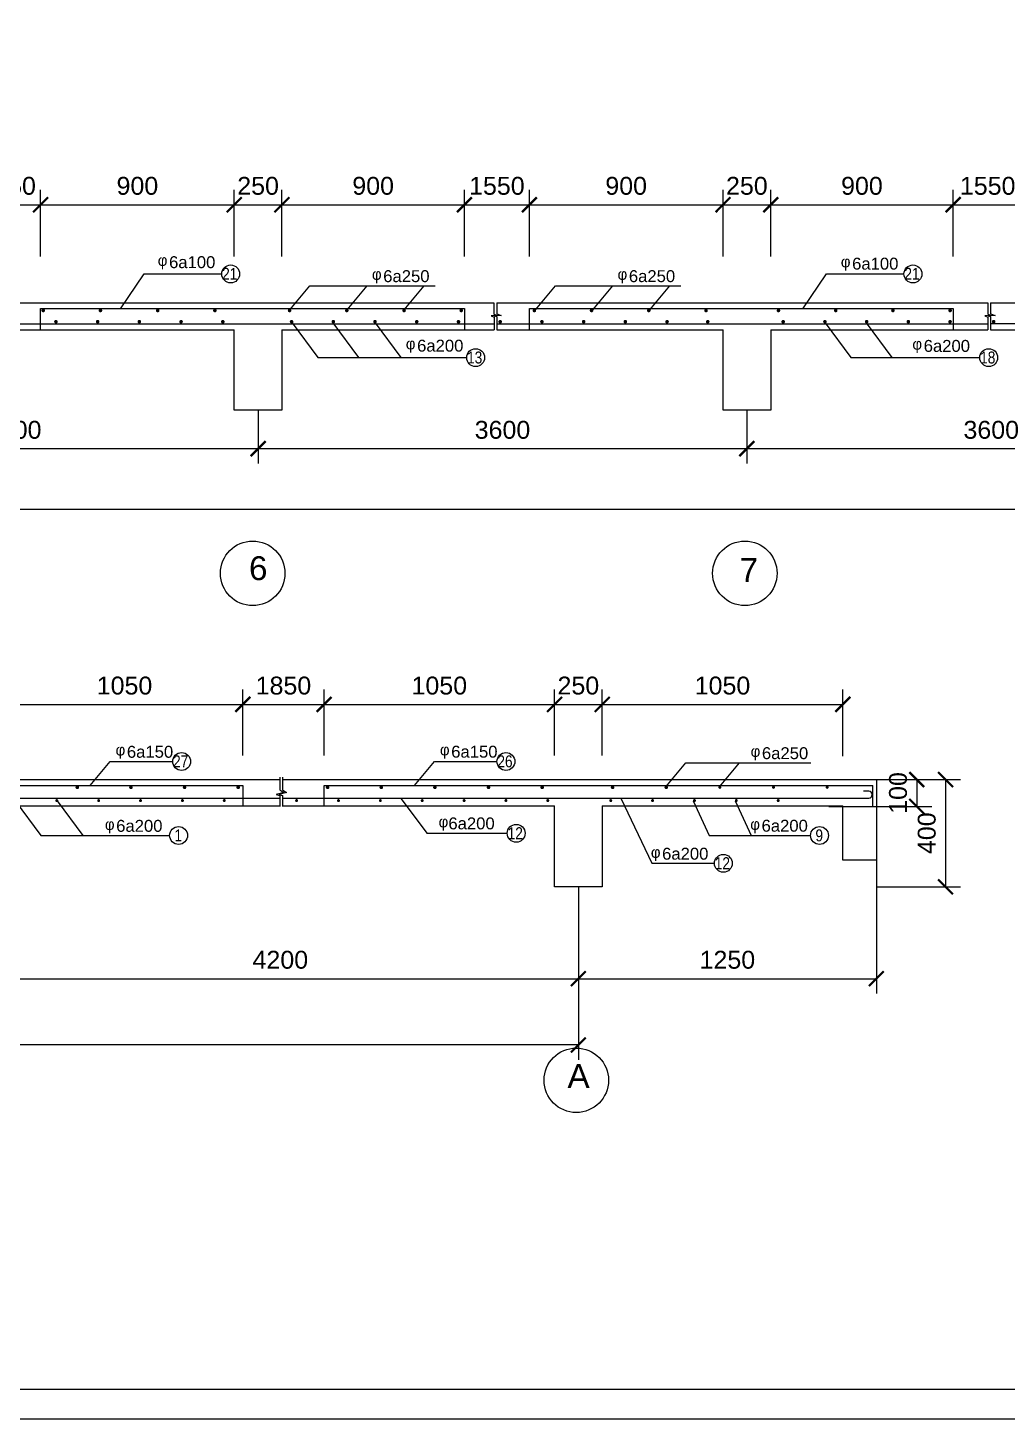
# Model space of a CAD drawing. Extents: x -105064 to -20964, y -943 to 58457.
# Drawn here: x -56054 to -39624, y -943 to 22396 of the extents above; entities that cross this region are included whole.
import ezdxf

# ---------------------------------------------------------------- set-up
doc = ezdxf.new("R2010")
doc.units = 0
doc.header["$LTSCALE"] = 40
doc.layers.get('0').update_dxf_attribs({"linetype": 'CONTINUOUS'})
doc.layers.get('DEFPOINTS').update_dxf_attribs({"linetype": 'CONTINUOUS'})
for name, color, linetype in [('BAO', 3, 'CONTINUOUS'), ('KTHUOT', 6, 'CONTINUOUS'), ('MANH', 2, 'CONTINUOUS'), ('TEXT', 7, 'CONTINUOUS'), ('THEP', 1, 'CONTINUOUS'), ('TUONG', 7, 'CONTINUOUS')]:
    doc.layers.add(name, color=color, linetype=linetype)
doc.styles.add('DIM-NEW', font='')
doc.styles.add('VNI-HELVE', font='')
doc.styles.get('DIM-NEW').set_extended_font_data('VNI-Helve-Condense')
doc.styles.get('VNI-HELVE').set_extended_font_data('VNI-Helve')
doc.dimstyles.new('D1', dxfattribs={"dimscale": 0, "dimtxt": 300, "dimasz": 250, "dimexe": 250, "dimexo": 0, "dimgap": 160, "dimtad": 1, "dimdec": 0, "dimdsep": 46, "dimtxsty": 'VNI-HELVE', "dimblk1": 'ARCHTICK', "dimblk2": 'ARCHTICK', "dimsah": 1, "dimcen": 2.5, "dimclrd": 6, "dimclre": 6, "dimclrt": 6, "dimadec": 0, "dimazin": 0, "dimtfac": 1, "dimtdec": 0, "dimtmove": 0, "dimatfit": 3, "dimldrblk": 'ARCHTICK', "dimfxl": 1, "dimtolj": 1, "dimtzin": 0, "dimarcsym": 0})

# ---------------------------------------------------------------- blocks, each defined once
blk = doc.blocks.new('_ARCHTICK')
at = {"color": 0, "linetype": 'ByBlock', "const_width": 0.15}
blk.add_lwpolyline([(-0.5, -0.5), (0.5, 0.5)], dxfattribs=at)
blk = doc.blocks.new('*D500')
at = {"layer": 'DEFPOINTS', "color": 0, "linetype": 'Continuous', "transparency": 16777216}
for p in [(-101391, 15801), (-35791, 15801), (-35791, 14324)]:
    blk.add_point(p, dxfattribs=at)
at = {"layer": 'KTHUOT', "color": 6, "linetype": 'Continuous', "lineweight": -2, "transparency": 16777216}
for p, q in [((-101391, 15801), (-101391, 14074)), ((-35791, 15801), (-35791, 14074)), ((-101391, 14324), (-35791, 14324))]:
    blk.add_line(p, q, dxfattribs=at)
at = {"layer": 'KTHUOT', "color": 6, "linetype": 'Continuous', "lineweight": -2, "transparency": 16777216, "xscale": 250, "yscale": 250, "zscale": 250, "rotation": 180}
blk.add_blockref('_ARCHTICK', (-101391, 14324), dxfattribs=at)
at = {"layer": 'KTHUOT', "color": 6, "linetype": 'Continuous', "lineweight": -2, "transparency": 16777216, "xscale": 250, "yscale": 250, "zscale": 250}
blk.add_blockref('_ARCHTICK', (-35791, 14324), dxfattribs=at)
at = {"layer": 'KTHUOT', "color": 6, "linetype": 'Continuous', "transparency": 16777216, "insert": (-68591, 14638), "char_height": 300, "attachment_point": 5, "style": 'VNI-HELVE'}
blk.add_mtext('\\A1;27600', dxfattribs=at)
blk = doc.blocks.new('*D497')
at = {"layer": 'DEFPOINTS', "color": 0, "transparency": 16777216}
for p in [(-60391, 15981), (-52191, 15981), (-52191, 15337)]:
    blk.add_point(p, dxfattribs=at)
at = {"layer": 'KTHUOT', "color": 6, "lineweight": -2, "transparency": 16777216}
for p, q in [((-60391, 15981), (-60391, 15087)), ((-52191, 15981), (-52191, 15087)), ((-60391, 15337), (-52191, 15337))]:
    blk.add_line(p, q, dxfattribs=at)
at = {"layer": 'KTHUOT', "color": 6, "lineweight": -2, "transparency": 16777216, "xscale": 250, "yscale": 250, "zscale": 250, "rotation": 180}
blk.add_blockref('_ARCHTICK', (-60391, 15337), dxfattribs=at)
at = {"layer": 'KTHUOT', "color": 6, "lineweight": -2, "transparency": 16777216, "xscale": 250, "yscale": 250, "zscale": 250}
blk.add_blockref('_ARCHTICK', (-52191, 15337), dxfattribs=at)
at = {"layer": 'KTHUOT', "color": 6, "transparency": 16777216, "insert": (-56291, 15651), "char_height": 300, "attachment_point": 5, "style": 'VNI-HELVE'}
blk.add_mtext('\\A1;3600', dxfattribs=at)
blk = doc.blocks.new('*D499')
at = {"layer": 'DEFPOINTS', "color": 0, "transparency": 16777216}
for p in [(-43991, 15981), (-35791, 15807), (-35791, 15337)]:
    blk.add_point(p, dxfattribs=at)
at = {"layer": 'KTHUOT', "color": 6, "lineweight": -2, "transparency": 16777216}
for p, q in [((-43991, 15981), (-43991, 15087)), ((-35791, 15807), (-35791, 15087)), ((-43991, 15337), (-35791, 15337))]:
    blk.add_line(p, q, dxfattribs=at)
at = {"layer": 'KTHUOT', "color": 6, "lineweight": -2, "transparency": 16777216, "xscale": 250, "yscale": 250, "zscale": 250, "rotation": 180}
blk.add_blockref('_ARCHTICK', (-43991, 15337), dxfattribs=at)
at = {"layer": 'KTHUOT', "color": 6, "lineweight": -2, "transparency": 16777216, "xscale": 250, "yscale": 250, "zscale": 250}
blk.add_blockref('_ARCHTICK', (-35791, 15337), dxfattribs=at)
at = {"layer": 'KTHUOT', "color": 6, "transparency": 16777216, "insert": (-39891, 15651), "char_height": 300, "attachment_point": 5, "style": 'VNI-HELVE'}
blk.add_mtext('\\A1;3600', dxfattribs=at)
blk = doc.blocks.new('*D498')
at = {"layer": 'DEFPOINTS', "color": 0, "transparency": 16777216}
for p in [(-52191, 15981), (-43991, 15981), (-43991, 15337)]:
    blk.add_point(p, dxfattribs=at)
at = {"layer": 'KTHUOT', "color": 6, "lineweight": -2, "transparency": 16777216}
for p, q in [((-52191, 15981), (-52191, 15087)), ((-43991, 15981), (-43991, 15087)), ((-52191, 15337), (-43991, 15337))]:
    blk.add_line(p, q, dxfattribs=at)
at = {"layer": 'KTHUOT', "color": 6, "lineweight": -2, "transparency": 16777216, "xscale": 250, "yscale": 250, "zscale": 250, "rotation": 180}
blk.add_blockref('_ARCHTICK', (-52191, 15337), dxfattribs=at)
at = {"layer": 'KTHUOT', "color": 6, "lineweight": -2, "transparency": 16777216, "xscale": 250, "yscale": 250, "zscale": 250}
blk.add_blockref('_ARCHTICK', (-43991, 15337), dxfattribs=at)
at = {"layer": 'KTHUOT', "color": 6, "transparency": 16777216, "insert": (-48091, 15651), "char_height": 300, "attachment_point": 5, "style": 'VNI-HELVE'}
blk.add_mtext('\\A1;3600', dxfattribs=at)
blk = doc.blocks.new('*D511')
at = {"layer": 'DEFPOINTS', "color": 0, "linetype": 'Continuous', "transparency": 16777216}
for p in [(-96818, 7986), (-46818, 7986), (-96818, 5334)]:
    blk.add_point(p, dxfattribs=at)
at = {"layer": 'KTHUOT', "color": 6, "linetype": 'Continuous', "lineweight": -2, "transparency": 16777216}
for p, q in [((-96818, 7986), (-96818, 5084)), ((-46818, 7986), (-46818, 5084)), ((-46818, 5334), (-96818, 5334))]:
    blk.add_line(p, q, dxfattribs=at)
at = {"layer": 'KTHUOT', "color": 6, "linetype": 'Continuous', "lineweight": -2, "transparency": 16777216, "xscale": 250, "yscale": 250, "zscale": 250, "rotation": 180}
blk.add_blockref('_ARCHTICK', (-96818, 5334), dxfattribs=at)
at = {"layer": 'KTHUOT', "color": 6, "linetype": 'Continuous', "lineweight": -2, "transparency": 16777216, "xscale": 250, "yscale": 250, "zscale": 250}
blk.add_blockref('_ARCHTICK', (-46818, 5334), dxfattribs=at)
at = {"layer": 'KTHUOT', "color": 6, "linetype": 'Continuous', "transparency": 16777216, "insert": (-71818, 5648), "char_height": 300, "attachment_point": 5, "style": 'VNI-HELVE'}
blk.add_mtext('\\A1;20800', dxfattribs=at)
blk = doc.blocks.new('*D509')
at = {"layer": 'DEFPOINTS', "color": 0, "transparency": 16777216}
for p in [(-56818, 7986), (-46818, 7986), (-46818, 6446)]:
    blk.add_point(p, dxfattribs=at)
at = {"layer": 'KTHUOT', "color": 6, "lineweight": -2, "transparency": 16777216}
for p, q in [((-56818, 7986), (-56818, 6196)), ((-46818, 7986), (-46818, 6196)), ((-56818, 6446), (-46818, 6446))]:
    blk.add_line(p, q, dxfattribs=at)
at = {"layer": 'KTHUOT', "color": 6, "lineweight": -2, "transparency": 16777216, "xscale": 250, "yscale": 250, "zscale": 250, "rotation": 180}
blk.add_blockref('_ARCHTICK', (-56818, 6446), dxfattribs=at)
at = {"layer": 'KTHUOT', "color": 6, "lineweight": -2, "transparency": 16777216, "xscale": 250, "yscale": 250, "zscale": 250}
blk.add_blockref('_ARCHTICK', (-46818, 6446), dxfattribs=at)
at = {"layer": 'KTHUOT', "color": 6, "transparency": 16777216, "insert": (-51818, 6761), "char_height": 300, "attachment_point": 5, "style": 'VNI-HELVE'}
blk.add_mtext('\\A1;4200', dxfattribs=at)
blk = doc.blocks.new('*D510')
at = {"layer": 'DEFPOINTS', "color": 0, "transparency": 16777216}
for p in [(-41818, 8556), (-46818, 7986), (-41818, 6446)]:
    blk.add_point(p, dxfattribs=at)
at = {"layer": 'KTHUOT', "color": 6, "lineweight": -2, "transparency": 16777216}
for p, q in [((-41818, 8556), (-41818, 6196)), ((-46818, 7986), (-46818, 6196)), ((-46818, 6446), (-41818, 6446))]:
    blk.add_line(p, q, dxfattribs=at)
at = {"layer": 'KTHUOT', "color": 6, "lineweight": -2, "transparency": 16777216, "xscale": 250, "yscale": 250, "zscale": 250, "rotation": 180}
blk.add_blockref('_ARCHTICK', (-46818, 6446), dxfattribs=at)
at = {"layer": 'KTHUOT', "color": 6, "lineweight": -2, "transparency": 16777216, "xscale": 250, "yscale": 250, "zscale": 250}
blk.add_blockref('_ARCHTICK', (-41818, 6446), dxfattribs=at)
at = {"layer": 'KTHUOT', "color": 6, "transparency": 16777216, "insert": (-44318, 6761), "char_height": 300, "attachment_point": 5, "style": 'VNI-HELVE'}
blk.add_mtext('\\A1;1250', dxfattribs=at)
blk = doc.blocks.new('*D513')
at = {"layer": 'DEFPOINTS', "color": 0, "linetype": 'Continuous', "transparency": 16777216}
for p in [(-41818, 9786), (-41818, 7986), (-40658, 7986)]:
    blk.add_point(p, dxfattribs=at)
at = {"layer": 'KTHUOT', "color": 6, "linetype": 'Continuous', "lineweight": -2, "transparency": 16777216}
for p, q in [((-41818, 9786), (-40408, 9786)), ((-40658, 9786), (-40658, 7986)), ((-41818, 7986), (-40408, 7986))]:
    blk.add_line(p, q, dxfattribs=at)
at = {"layer": 'KTHUOT', "color": 6, "linetype": 'Continuous', "lineweight": -2, "transparency": 16777216, "xscale": 250, "yscale": 250, "zscale": 250}
for p, rotation in [((-40658, 9786), 90), ((-40658, 7986), 270)]:
    blk.add_blockref('_ARCHTICK', p, dxfattribs=dict(at, rotation=rotation))
at = {"layer": 'KTHUOT', "color": 6, "linetype": 'Continuous', "transparency": 16777216, "insert": (-40972, 8886), "char_height": 300, "attachment_point": 5, "rotation": 90, "style": 'VNI-HELVE'}
blk.add_mtext('\\A1;400', dxfattribs=at)
blk = doc.blocks.new('*D512')
at = {"layer": 'DEFPOINTS', "color": 0, "linetype": 'Continuous', "transparency": 16777216}
for p in [(-41818, 9786), (-42618, 9336), (-41140, 9336)]:
    blk.add_point(p, dxfattribs=at)
at = {"layer": 'KTHUOT', "color": 6, "linetype": 'Continuous', "lineweight": -2, "transparency": 16777216}
for p, q in [((-41818, 9786), (-40890, 9786)), ((-41140, 9786), (-41140, 9336)), ((-42618, 9336), (-40890, 9336))]:
    blk.add_line(p, q, dxfattribs=at)
at = {"layer": 'KTHUOT', "color": 6, "linetype": 'Continuous', "lineweight": -2, "transparency": 16777216, "xscale": 250, "yscale": 250, "zscale": 250}
for p, rotation in [((-41140, 9786), 90), ((-41140, 9336), 270)]:
    blk.add_blockref('_ARCHTICK', p, dxfattribs=dict(at, rotation=rotation))
at = {"layer": 'KTHUOT', "color": 6, "linetype": 'Continuous', "transparency": 16777216, "insert": (-41454, 9561), "char_height": 300, "attachment_point": 5, "rotation": 90, "style": 'VNI-HELVE'}
blk.add_mtext('\\A1;100', dxfattribs=at)
blk = doc.blocks.new('*D542')
at = {"layer": 'DEFPOINTS', "color": 0, "transparency": 16777216}
for p in [(-55840, 19429), (-56930, 18558), (-55840, 18558)]:
    blk.add_point(p, dxfattribs=at)
at = {"layer": 'KTHUOT', "color": 6, "lineweight": -2, "transparency": 16777216}
for p, q in [((-56930, 18558), (-56930, 19679)), ((-55840, 18558), (-55840, 19679)), ((-56930, 19429), (-55840, 19429))]:
    blk.add_line(p, q, dxfattribs=at)
at = {"layer": 'KTHUOT', "color": 6, "lineweight": -2, "transparency": 16777216, "xscale": 250, "yscale": 250, "zscale": 250, "rotation": 180}
blk.add_blockref('_ARCHTICK', (-56930, 19429), dxfattribs=at)
at = {"layer": 'KTHUOT', "color": 6, "lineweight": -2, "transparency": 16777216, "xscale": 250, "yscale": 250, "zscale": 250}
blk.add_blockref('_ARCHTICK', (-55840, 19429), dxfattribs=at)
at = {"layer": 'KTHUOT', "color": 6, "transparency": 16777216, "insert": (-56385, 19744), "char_height": 300, "attachment_point": 5, "style": 'VNI-HELVE'}
blk.add_mtext('\\A1;1550', dxfattribs=at)
blk = doc.blocks.new('*D543')
at = {"layer": 'DEFPOINTS', "color": 0, "linetype": 'Continuous', "transparency": 16777216}
for p in [(-52591, 19429), (-55840, 18558), (-52591, 18558)]:
    blk.add_point(p, dxfattribs=at)
at = {"layer": 'KTHUOT', "color": 6, "linetype": 'Continuous', "lineweight": -2, "transparency": 16777216}
for p, q in [((-55840, 18558), (-55840, 19679)), ((-52591, 18558), (-52591, 19679)), ((-55840, 19429), (-52591, 19429))]:
    blk.add_line(p, q, dxfattribs=at)
at = {"layer": 'KTHUOT', "color": 6, "linetype": 'Continuous', "lineweight": -2, "transparency": 16777216, "xscale": 250, "yscale": 250, "zscale": 250, "rotation": 180}
blk.add_blockref('_ARCHTICK', (-55840, 19429), dxfattribs=at)
at = {"layer": 'KTHUOT', "color": 6, "linetype": 'Continuous', "lineweight": -2, "transparency": 16777216, "xscale": 250, "yscale": 250, "zscale": 250}
blk.add_blockref('_ARCHTICK', (-52591, 19429), dxfattribs=at)
at = {"layer": 'KTHUOT', "color": 6, "linetype": 'Continuous', "transparency": 16777216, "insert": (-54216, 19744), "char_height": 300, "attachment_point": 5, "style": 'VNI-HELVE'}
blk.add_mtext('\\A1;900', dxfattribs=at)
blk = doc.blocks.new('*D544')
at = {"layer": 'DEFPOINTS', "color": 0, "transparency": 16777216}
for p in [(-51791, 19429), (-52591, 18558), (-51791, 18558)]:
    blk.add_point(p, dxfattribs=at)
at = {"layer": 'KTHUOT', "color": 6, "lineweight": -2, "transparency": 16777216}
for p, q in [((-52591, 18558), (-52591, 19679)), ((-51791, 18558), (-51791, 19679)), ((-52591, 19429), (-51791, 19429))]:
    blk.add_line(p, q, dxfattribs=at)
at = {"layer": 'KTHUOT', "color": 6, "lineweight": -2, "transparency": 16777216, "xscale": 250, "yscale": 250, "zscale": 250, "rotation": 180}
blk.add_blockref('_ARCHTICK', (-52591, 19429), dxfattribs=at)
at = {"layer": 'KTHUOT', "color": 6, "lineweight": -2, "transparency": 16777216, "xscale": 250, "yscale": 250, "zscale": 250}
blk.add_blockref('_ARCHTICK', (-51791, 19429), dxfattribs=at)
at = {"layer": 'KTHUOT', "color": 6, "transparency": 16777216, "insert": (-52191, 19744), "char_height": 300, "attachment_point": 5, "style": 'VNI-HELVE'}
blk.add_mtext('\\A1;250', dxfattribs=at)
blk = doc.blocks.new('*D545')
at = {"layer": 'DEFPOINTS', "color": 0, "linetype": 'Continuous', "transparency": 16777216}
for p in [(-48730, 19429), (-51791, 18558), (-48730, 18558)]:
    blk.add_point(p, dxfattribs=at)
at = {"layer": 'KTHUOT', "color": 6, "linetype": 'Continuous', "lineweight": -2, "transparency": 16777216}
for p, q in [((-51791, 18558), (-51791, 19679)), ((-48730, 18558), (-48730, 19679)), ((-51791, 19429), (-48730, 19429))]:
    blk.add_line(p, q, dxfattribs=at)
at = {"layer": 'KTHUOT', "color": 6, "linetype": 'Continuous', "lineweight": -2, "transparency": 16777216, "xscale": 250, "yscale": 250, "zscale": 250, "rotation": 180}
blk.add_blockref('_ARCHTICK', (-51791, 19429), dxfattribs=at)
at = {"layer": 'KTHUOT', "color": 6, "linetype": 'Continuous', "lineweight": -2, "transparency": 16777216, "xscale": 250, "yscale": 250, "zscale": 250}
blk.add_blockref('_ARCHTICK', (-48730, 19429), dxfattribs=at)
at = {"layer": 'KTHUOT', "color": 6, "linetype": 'Continuous', "transparency": 16777216, "insert": (-50261, 19744), "char_height": 300, "attachment_point": 5, "style": 'VNI-HELVE'}
blk.add_mtext('\\A1;900', dxfattribs=at)
blk = doc.blocks.new('*D546')
at = {"layer": 'DEFPOINTS', "color": 0, "transparency": 16777216}
for p in [(-47640, 19429), (-48730, 18558), (-47640, 18558)]:
    blk.add_point(p, dxfattribs=at)
at = {"layer": 'KTHUOT', "color": 6, "lineweight": -2, "transparency": 16777216}
for p, q in [((-48730, 18558), (-48730, 19679)), ((-47640, 18558), (-47640, 19679)), ((-48730, 19429), (-47640, 19429))]:
    blk.add_line(p, q, dxfattribs=at)
at = {"layer": 'KTHUOT', "color": 6, "lineweight": -2, "transparency": 16777216, "xscale": 250, "yscale": 250, "zscale": 250, "rotation": 180}
blk.add_blockref('_ARCHTICK', (-48730, 19429), dxfattribs=at)
at = {"layer": 'KTHUOT', "color": 6, "lineweight": -2, "transparency": 16777216, "xscale": 250, "yscale": 250, "zscale": 250}
blk.add_blockref('_ARCHTICK', (-47640, 19429), dxfattribs=at)
at = {"layer": 'KTHUOT', "color": 6, "transparency": 16777216, "insert": (-48185, 19744), "char_height": 300, "attachment_point": 5, "style": 'VNI-HELVE'}
blk.add_mtext('\\A1;1550', dxfattribs=at)
blk = doc.blocks.new('*D547')
at = {"layer": 'DEFPOINTS', "color": 0, "linetype": 'Continuous', "transparency": 16777216}
for p in [(-44391, 19429), (-47640, 18558), (-44391, 18558)]:
    blk.add_point(p, dxfattribs=at)
at = {"layer": 'KTHUOT', "color": 6, "linetype": 'Continuous', "lineweight": -2, "transparency": 16777216}
for p, q in [((-47640, 18558), (-47640, 19679)), ((-44391, 18558), (-44391, 19679)), ((-47640, 19429), (-44391, 19429))]:
    blk.add_line(p, q, dxfattribs=at)
at = {"layer": 'KTHUOT', "color": 6, "linetype": 'Continuous', "lineweight": -2, "transparency": 16777216, "xscale": 250, "yscale": 250, "zscale": 250, "rotation": 180}
blk.add_blockref('_ARCHTICK', (-47640, 19429), dxfattribs=at)
at = {"layer": 'KTHUOT', "color": 6, "linetype": 'Continuous', "lineweight": -2, "transparency": 16777216, "xscale": 250, "yscale": 250, "zscale": 250}
blk.add_blockref('_ARCHTICK', (-44391, 19429), dxfattribs=at)
at = {"layer": 'KTHUOT', "color": 6, "linetype": 'Continuous', "transparency": 16777216, "insert": (-46016, 19744), "char_height": 300, "attachment_point": 5, "style": 'VNI-HELVE'}
blk.add_mtext('\\A1;900', dxfattribs=at)
blk = doc.blocks.new('*D548')
at = {"layer": 'DEFPOINTS', "color": 0, "transparency": 16777216}
for p in [(-43591, 19429), (-44391, 18558), (-43591, 18558)]:
    blk.add_point(p, dxfattribs=at)
at = {"layer": 'KTHUOT', "color": 6, "lineweight": -2, "transparency": 16777216}
for p, q in [((-44391, 18558), (-44391, 19679)), ((-43591, 18558), (-43591, 19679)), ((-44391, 19429), (-43591, 19429))]:
    blk.add_line(p, q, dxfattribs=at)
at = {"layer": 'KTHUOT', "color": 6, "lineweight": -2, "transparency": 16777216, "xscale": 250, "yscale": 250, "zscale": 250, "rotation": 180}
blk.add_blockref('_ARCHTICK', (-44391, 19429), dxfattribs=at)
at = {"layer": 'KTHUOT', "color": 6, "lineweight": -2, "transparency": 16777216, "xscale": 250, "yscale": 250, "zscale": 250}
blk.add_blockref('_ARCHTICK', (-43591, 19429), dxfattribs=at)
at = {"layer": 'KTHUOT', "color": 6, "transparency": 16777216, "insert": (-43991, 19744), "char_height": 300, "attachment_point": 5, "style": 'VNI-HELVE'}
blk.add_mtext('\\A1;250', dxfattribs=at)
blk = doc.blocks.new('*D549')
at = {"layer": 'DEFPOINTS', "color": 0, "linetype": 'Continuous', "transparency": 16777216}
for p in [(-40530, 19429), (-43591, 18558), (-40530, 18558)]:
    blk.add_point(p, dxfattribs=at)
at = {"layer": 'KTHUOT', "color": 6, "linetype": 'Continuous', "lineweight": -2, "transparency": 16777216}
for p, q in [((-43591, 18558), (-43591, 19679)), ((-40530, 18558), (-40530, 19679)), ((-43591, 19429), (-40530, 19429))]:
    blk.add_line(p, q, dxfattribs=at)
at = {"layer": 'KTHUOT', "color": 6, "linetype": 'Continuous', "lineweight": -2, "transparency": 16777216, "xscale": 250, "yscale": 250, "zscale": 250, "rotation": 180}
blk.add_blockref('_ARCHTICK', (-43591, 19429), dxfattribs=at)
at = {"layer": 'KTHUOT', "color": 6, "linetype": 'Continuous', "lineweight": -2, "transparency": 16777216, "xscale": 250, "yscale": 250, "zscale": 250}
blk.add_blockref('_ARCHTICK', (-40530, 19429), dxfattribs=at)
at = {"layer": 'KTHUOT', "color": 6, "linetype": 'Continuous', "transparency": 16777216, "insert": (-42061, 19744), "char_height": 300, "attachment_point": 5, "style": 'VNI-HELVE'}
blk.add_mtext('\\A1;900', dxfattribs=at)
blk = doc.blocks.new('*D550')
at = {"layer": 'DEFPOINTS', "color": 0, "transparency": 16777216}
for p in [(-39321, 19429), (-40530, 18558), (-39321, 18558)]:
    blk.add_point(p, dxfattribs=at)
at = {"layer": 'KTHUOT', "color": 6, "lineweight": -2, "transparency": 16777216}
for p, q in [((-40530, 18558), (-40530, 19679)), ((-39321, 18558), (-39321, 19679)), ((-40530, 19429), (-39321, 19429))]:
    blk.add_line(p, q, dxfattribs=at)
at = {"layer": 'KTHUOT', "color": 6, "lineweight": -2, "transparency": 16777216, "xscale": 250, "yscale": 250, "zscale": 250, "rotation": 180}
blk.add_blockref('_ARCHTICK', (-40530, 19429), dxfattribs=at)
at = {"layer": 'KTHUOT', "color": 6, "lineweight": -2, "transparency": 16777216, "xscale": 250, "yscale": 250, "zscale": 250}
blk.add_blockref('_ARCHTICK', (-39321, 19429), dxfattribs=at)
at = {"layer": 'KTHUOT', "color": 6, "transparency": 16777216, "insert": (-39951, 19744), "char_height": 300, "attachment_point": 5, "style": 'VNI-HELVE'}
blk.add_mtext('\\A1;1550', dxfattribs=at)
blk = doc.blocks.new('*D565')
at = {"layer": 'DEFPOINTS', "color": 0, "linetype": 'Continuous', "transparency": 16777216}
for p in [(-52447, 11047), (-56418, 10188), (-52447, 10188)]:
    blk.add_point(p, dxfattribs=at)
at = {"layer": 'KTHUOT', "color": 6, "linetype": 'Continuous', "lineweight": -2, "transparency": 16777216}
for p, q in [((-56418, 10188), (-56418, 11297)), ((-52447, 10188), (-52447, 11297)), ((-56418, 11047), (-52447, 11047))]:
    blk.add_line(p, q, dxfattribs=at)
at = {"layer": 'KTHUOT', "color": 6, "linetype": 'Continuous', "lineweight": -2, "transparency": 16777216, "xscale": 250, "yscale": 250, "zscale": 250, "rotation": 180}
blk.add_blockref('_ARCHTICK', (-56418, 11047), dxfattribs=at)
at = {"layer": 'KTHUOT', "color": 6, "linetype": 'Continuous', "lineweight": -2, "transparency": 16777216, "xscale": 250, "yscale": 250, "zscale": 250}
blk.add_blockref('_ARCHTICK', (-52447, 11047), dxfattribs=at)
at = {"layer": 'KTHUOT', "color": 6, "linetype": 'Continuous', "transparency": 16777216, "insert": (-54432, 11361), "char_height": 300, "attachment_point": 5, "style": 'VNI-HELVE'}
blk.add_mtext('\\A1;1050', dxfattribs=at)
blk = doc.blocks.new('*D566')
at = {"layer": 'DEFPOINTS', "color": 0, "linetype": 'Continuous', "transparency": 16777216}
for p in [(-51085, 11047), (-52447, 10188), (-51085, 10188)]:
    blk.add_point(p, dxfattribs=at)
at = {"layer": 'KTHUOT', "color": 6, "linetype": 'Continuous', "lineweight": -2, "transparency": 16777216}
for p, q in [((-52447, 10188), (-52447, 11297)), ((-51085, 10188), (-51085, 11297)), ((-52447, 11047), (-51085, 11047))]:
    blk.add_line(p, q, dxfattribs=at)
at = {"layer": 'KTHUOT', "color": 6, "linetype": 'Continuous', "lineweight": -2, "transparency": 16777216, "xscale": 250, "yscale": 250, "zscale": 250, "rotation": 180}
blk.add_blockref('_ARCHTICK', (-52447, 11047), dxfattribs=at)
at = {"layer": 'KTHUOT', "color": 6, "linetype": 'Continuous', "lineweight": -2, "transparency": 16777216, "xscale": 250, "yscale": 250, "zscale": 250}
blk.add_blockref('_ARCHTICK', (-51085, 11047), dxfattribs=at)
at = {"layer": 'KTHUOT', "color": 6, "linetype": 'Continuous', "transparency": 16777216, "insert": (-51766, 11361), "char_height": 300, "attachment_point": 5, "style": 'VNI-HELVE'}
blk.add_mtext('\\A1;1850', dxfattribs=at)
blk = doc.blocks.new('*D567')
at = {"layer": 'DEFPOINTS', "color": 0, "transparency": 16777216}
for p in [(-47218, 11047), (-51085, 10188), (-47218, 10188)]:
    blk.add_point(p, dxfattribs=at)
at = {"layer": 'KTHUOT', "color": 6, "lineweight": -2, "transparency": 16777216}
for p, q in [((-51085, 10188), (-51085, 11297)), ((-47218, 10188), (-47218, 11297)), ((-51085, 11047), (-47218, 11047))]:
    blk.add_line(p, q, dxfattribs=at)
at = {"layer": 'KTHUOT', "color": 6, "lineweight": -2, "transparency": 16777216, "xscale": 250, "yscale": 250, "zscale": 250, "rotation": 180}
blk.add_blockref('_ARCHTICK', (-51085, 11047), dxfattribs=at)
at = {"layer": 'KTHUOT', "color": 6, "lineweight": -2, "transparency": 16777216, "xscale": 250, "yscale": 250, "zscale": 250}
blk.add_blockref('_ARCHTICK', (-47218, 11047), dxfattribs=at)
at = {"layer": 'KTHUOT', "color": 6, "transparency": 16777216, "insert": (-49151, 11361), "char_height": 300, "attachment_point": 5, "style": 'VNI-HELVE'}
blk.add_mtext('\\A1;1050', dxfattribs=at)
blk = doc.blocks.new('*D568')
at = {"layer": 'DEFPOINTS', "color": 0, "transparency": 16777216}
for p in [(-46418, 11047), (-47218, 10188), (-46418, 10188)]:
    blk.add_point(p, dxfattribs=at)
at = {"layer": 'KTHUOT', "color": 6, "lineweight": -2, "transparency": 16777216}
for p, q in [((-47218, 10188), (-47218, 11297)), ((-46418, 10188), (-46418, 11297)), ((-47218, 11047), (-46418, 11047))]:
    blk.add_line(p, q, dxfattribs=at)
at = {"layer": 'KTHUOT', "color": 6, "lineweight": -2, "transparency": 16777216, "xscale": 250, "yscale": 250, "zscale": 250, "rotation": 180}
blk.add_blockref('_ARCHTICK', (-47218, 11047), dxfattribs=at)
at = {"layer": 'KTHUOT', "color": 6, "lineweight": -2, "transparency": 16777216, "xscale": 250, "yscale": 250, "zscale": 250}
blk.add_blockref('_ARCHTICK', (-46418, 11047), dxfattribs=at)
at = {"layer": 'KTHUOT', "color": 6, "transparency": 16777216, "insert": (-46818, 11361), "char_height": 300, "attachment_point": 5, "style": 'VNI-HELVE'}
blk.add_mtext('\\A1;250', dxfattribs=at)
blk = doc.blocks.new('*D569')
at = {"layer": 'DEFPOINTS', "color": 0, "linetype": 'Continuous', "transparency": 16777216}
for p in [(-42381, 11047), (-46418, 10188), (-42381, 10181)]:
    blk.add_point(p, dxfattribs=at)
at = {"layer": 'KTHUOT', "color": 6, "linetype": 'Continuous', "lineweight": -2, "transparency": 16777216}
for p, q in [((-46418, 10188), (-46418, 11297)), ((-42381, 10181), (-42381, 11297)), ((-46418, 11047), (-42381, 11047))]:
    blk.add_line(p, q, dxfattribs=at)
at = {"layer": 'KTHUOT', "color": 6, "linetype": 'Continuous', "lineweight": -2, "transparency": 16777216, "xscale": 250, "yscale": 250, "zscale": 250, "rotation": 180}
blk.add_blockref('_ARCHTICK', (-46418, 11047), dxfattribs=at)
at = {"layer": 'KTHUOT', "color": 6, "linetype": 'Continuous', "lineweight": -2, "transparency": 16777216, "xscale": 250, "yscale": 250, "zscale": 250}
blk.add_blockref('_ARCHTICK', (-42381, 11047), dxfattribs=at)
at = {"layer": 'KTHUOT', "color": 6, "linetype": 'Continuous', "transparency": 16777216, "insert": (-44400, 11361), "char_height": 300, "attachment_point": 5, "style": 'VNI-HELVE'}
blk.add_mtext('\\A1;1050', dxfattribs=at)

msp = doc.modelspace()

# ---------------------------------------------------------------- linework, layer by layer
at = {"layer": 'BAO', "linetype": 'Continuous'}
for p, q in [((-56346.6, 17781.4), (-48234.1, 17781.4)), ((-48187.1, 17781.4), (-39951, 17781.4)), ((-39902.8, 17781.4), (-35391.3, 17781.4)), ((-56346.6, 17331.4), (-52591.3, 17331.4)), ((-52591.3, 15981.3), (-52591.3, 17331.4)), ((-51791.3, 17331.4), (-48231.8, 17331.4)), ((-51791.3, 17331.4), (-51791.3, 15981.3)), ((-48187.1, 17331.4), (-44391.3, 17331.4)), ((-44391.3, 15981.3), (-44391.3, 17331.4)), ((-43591.3, 17331.4), (-39948.7, 17331.4)), ((-43591.3, 17331.4), (-43591.3, 15981.3)), ((-39902.8, 17331.4), (-36191.3, 17331.4)), ((-51791.3, 15981.3), (-52591.3, 15981.3)), ((-43591.3, 15981.3), (-44391.3, 15981.3)), ((-61938.3, 9786.5), (-51828.3, 9786.5)), ((-51781.8, 9786.5), (-41817.9, 9786.5)), ((-41817.9, 9786.5), (-41817.9, 8436.4)), ((-56417.9, 9343.8), (-51825.5, 9343.8)), ((-51779, 9343.8), (-47217.9, 9343.8)), ((-47217.9, 7986.4), (-47217.9, 9343.8)), ((-46417.9, 9343.8), (-42381.2, 9343.8)), ((-46417.9, 9343.8), (-46417.9, 7986.4)), ((-42381.2, 8436.4), (-42381.2, 9343.8)), ((-41817.9, 8436.4), (-42381.2, 8436.4)), ((-46417.9, 7986.4), (-47217.9, 7986.4))]:
    msp.add_line(p, q, dxfattribs=at)
for points in [[(-48234.1, 17781.4), (-48234.1, 17595.7), (-48188.4, 17577.5), (-48282.1, 17566.1), (-48231.8, 17545.5), (-48231.8, 17331.4)], [(-48187.1, 17781.4), (-48187.1, 17596.5), (-48112, 17570.2), (-48228.4, 17562.7), (-48187.1, 17551.4), (-48187.1, 17331.4)], [(-39951, 17781.4), (-39951, 17595.7), (-39905.3, 17577.5), (-39999, 17566.1), (-39948.7, 17545.5), (-39948.7, 17331.4)], [(-39902.8, 17781.4), (-39902.8, 17596.5), (-39827.7, 17570.2), (-39944.1, 17562.7), (-39902.8, 17551.4), (-39902.8, 17331.4)], [(-51828.3, 9823.5), (-51828.3, 9615.4), (-51760.4, 9570.3), (-51887.5, 9536.2), (-51825.5, 9520.8), (-51825.5, 9334.9)], [(-51781.8, 9823.5), (-51781.8, 9615.4), (-51713.9, 9570.3), (-51841, 9536.2), (-51779, 9520.8), (-51779, 9334.9)]]:
    msp.add_lwpolyline(points, dxfattribs=at)
at = {"layer": 'BAO', "color": 3, "linetype": 'Continuous'}
for centre in [(-52281.7, 13245.8), (-44024.8, 13245.8), (-46852.8, 4741.6)]:
    msp.add_circle(centre, 541.1, dxfattribs=at)
at = {"layer": 'KTHUOT', "color": 6, "linetype": 'Continuous'}
for centre in [(-52651.2, 18268.1), (-41204.9, 18268.1), (-48541.8, 16864.2), (-39933.9, 16864.2), (-53474.3, 10089.4), (-48033.5, 10089.4), (-53525.1, 8848.2), (-47860.4, 8884.3), (-42772.1, 8848.2), (-44385.8, 8380.9)]:
    msp.add_circle(centre, 150, dxfattribs=at)
at = {"layer": 'MANH', "color": 2, "linetype": 'Continuous'}
for p, q in [((-54496.9, 17682.1), (-54102.7, 18268.1)), ((-54102.7, 18268.1), (-52801.2, 18268.1)), ((-43050.5, 17682.1), (-42656.4, 18268.1)), ((-42656.4, 18268.1), (-41354.9, 18268.1)), ((-51658.4, 17664), (-51323.4, 18068.4)), ((-51323.4, 18068.4), (-49222.6, 18068.4)), ((-50695.3, 17664), (-50360.3, 18068.4)), ((-49739.1, 17664), (-49404.1, 18068.4)), ((-47537.3, 17664), (-47202.3, 18068.4)), ((-47202.3, 18068.4), (-45101.5, 18068.4)), ((-46574.1, 17664), (-46239.1, 18068.4)), ((-45618, 17664), (-45283, 18068.4)), ((-51619, 17450.3), (-51188.2, 16864.2)), ((-50936, 17450.3), (-50505.2, 16864.2)), ((-50227.7, 17450.3), (-49796.9, 16864.2)), ((-42677.7, 17450.3), (-42246.9, 16864.2)), ((-41987.5, 17450.3), (-41556.7, 16864.2)), ((-51188.2, 16864.2), (-48691.8, 16864.2)), ((-42246.9, 16864.2), (-40083.9, 16864.2)), ((-55009.7, 9685), (-54674.7, 10089.4)), ((-54674.7, 10089.4), (-53624.3, 10089.4)), ((-49568.9, 9687.3), (-49233.9, 10091.7)), ((-49233.9, 10091.7), (-48183.5, 10091.7)), ((-45352.5, 9661.9), (-45017.5, 10066.3)), ((-45017.5, 10066.3), (-42916.7, 10066.3)), ((-44451.9, 9661.9), (-44116.9, 10066.3)), ((-56268.9, 9427.2), (-55838.1, 8848.2)), ((-55563.5, 9427.2), (-55132.7, 8848.2)), ((-49788.8, 9463.4), (-49358, 8884.3)), ((-46104.2, 9474.5), (-45586.2, 8380.9)), ((-44893.4, 9429.5), (-44623.6, 8850.4)), ((-44188, 9429.5), (-43918.3, 8850.4)), ((-49358, 8884.3), (-48010.4, 8884.3)), ((-55838.1, 8848.2), (-53675.1, 8848.2)), ((-44623.6, 8850.4), (-42922.1, 8850.4)), ((-45586.2, 8380.9), (-44535.8, 8380.9))]:
    msp.add_line(p, q, dxfattribs=at)
at = {"layer": 'THEP'}
msp.add_line((-41877.8, 9347.8), (-41877.8, 9687.3), dxfattribs=at)
for points in [[(-55839.9, 17331.4), (-55839.9, 17687.9), (-48730.1, 17687.9), (-48730.1, 17331.4)], [(-47639.9, 17331.4), (-47639.9, 17687.9), (-40530.1, 17687.9), (-40530.1, 17331.4)], [(-56346.6, 17433.7), (-48231.8, 17433.7)], [(-48187.1, 17433.7), (-39948.7, 17433.7)], [(-61237.5, 9343.8), (-61237.5, 9685), (-52446.8, 9685), (-52446.8, 9343.8)], [(-51085, 9343.8), (-51085, 9687.3), (-41877.8, 9687.3)], [(-61935.4, 9474.5), (-51825.5, 9474.5)], [(-51779, 9474.5), (-46721.7, 9474.5)], [(-46721.7, 9474.5), (-41946.3, 9474.5)]]:
    msp.add_lwpolyline(points, dxfattribs=at)
at = {"layer": 'THEP', "color": 1, "linetype": 'Continuous', "const_width": 30}
for points in [[(-55810.5, 17654.5, 1), (-55780.5, 17654.5, 1)], [(-54850.5, 17654.5, 1), (-54820.5, 17654.5, 1)], [(-53890.5, 17654.5, 1), (-53860.5, 17654.5, 1)], [(-52930.5, 17654.5, 1), (-52900.5, 17654.5, 1)], [(-51677.5, 17654.5, 1), (-51647.5, 17654.5, 1)], [(-50717.5, 17654.5, 1), (-50687.5, 17654.5, 1)], [(-49757.5, 17654.5, 1), (-49727.5, 17654.5, 1)], [(-48797.5, 17654.5, 1), (-48767.5, 17654.5, 1)], [(-47571.4, 17654.5, 1), (-47541.4, 17654.5, 1)], [(-46611.4, 17654.5, 1), (-46581.4, 17654.5, 1)], [(-45651.4, 17654.5, 1), (-45621.4, 17654.5, 1)], [(-44691.4, 17654.5, 1), (-44661.4, 17654.5, 1)], [(-43475.5, 17654.5, 1), (-43445.5, 17654.5, 1)], [(-42515.5, 17654.5, 1), (-42485.5, 17654.5, 1)], [(-41555.5, 17654.5, 1), (-41525.5, 17654.5, 1)], [(-40595.5, 17654.5, 1), (-40565.5, 17654.5, 1)], [(-55598.1, 17466.6, 1), (-55568.1, 17466.6, 1)], [(-54898.1, 17466.6, 1), (-54868.1, 17466.6, 1)], [(-54198.1, 17466.6, 1), (-54168.1, 17466.6, 1)], [(-53498.1, 17466.6, 1), (-53468.1, 17466.6, 1)], [(-52798.1, 17466.6, 1), (-52768.1, 17466.6, 1)], [(-51644.4, 17466.6, 1), (-51614.4, 17466.6, 1)], [(-50944.4, 17466.6, 1), (-50914.4, 17466.6, 1)], [(-50244.4, 17466.6, 1), (-50214.4, 17466.6, 1)], [(-49544.4, 17466.6, 1), (-49514.4, 17466.6, 1)], [(-48844.4, 17466.6, 1), (-48814.4, 17466.6, 1)], [(-48144.4, 17466.6, 1), (-48114.4, 17466.6, 1)], [(-47444.4, 17466.6, 1), (-47414.4, 17466.6, 1)], [(-46744.4, 17466.6, 1), (-46714.4, 17466.6, 1)], [(-46044.4, 17466.6, 1), (-46014.4, 17466.6, 1)], [(-45344.4, 17466.6, 1), (-45314.4, 17466.6, 1)], [(-44662.2, 17466.6, 1), (-44632.2, 17466.6, 1)], [(-43396.7, 17466.6, 1), (-43366.7, 17466.6, 1)], [(-42696.7, 17466.6, 1), (-42666.7, 17466.6, 1)], [(-41996.7, 17466.6, 1), (-41966.7, 17466.6, 1)], [(-41296.7, 17466.6, 1), (-41266.7, 17466.6, 1)], [(-40596.7, 17466.6, 1), (-40566.7, 17466.6, 1)], [(-39865.5, 17466.6, 1), (-39835.5, 17466.6, 1)], [(-55239.8, 9655.2, 1), (-55209.8, 9655.2, 1)], [(-54339.8, 9655.2, 1), (-54309.8, 9655.2, 1)], [(-53439.8, 9655.2, 1), (-53409.8, 9655.2, 1)], [(-52539.8, 9655.2, 1), (-52509.8, 9655.2, 1)], [(-51040.1, 9655.2, 1), (-51010.1, 9655.2, 1)], [(-50140.1, 9655.2, 1), (-50110.1, 9655.2, 1)], [(-49240.1, 9655.2, 1), (-49210.1, 9655.2, 1)], [(-48340.1, 9655.2, 1), (-48310.1, 9655.2, 1)], [(-47440.1, 9655.2, 1), (-47410.1, 9655.2, 1)], [(-46258.8, 9655.2, 1), (-46228.8, 9655.2, 1)], [(-45358.8, 9655.2, 1), (-45328.8, 9655.2, 1)]]:
    msp.add_lwpolyline(points, format="xyb", close=True, dxfattribs=at)
at = {"layer": 'THEP'}
for points, const_width in [([(-55805.5, 17654.5, 1), (-55785.5, 17654.5, 1)], 20), ([(-54845.5, 17654.5, 1), (-54825.5, 17654.5, 1)], 20), ([(-53885.5, 17654.5, 1), (-53865.5, 17654.5, 1)], 20), ([(-52925.5, 17654.5, 1), (-52905.5, 17654.5, 1)], 20), ([(-51672.5, 17654.5, 1), (-51652.5, 17654.5, 1)], 20), ([(-50712.5, 17654.5, 1), (-50692.5, 17654.5, 1)], 20), ([(-49752.5, 17654.5, 1), (-49732.5, 17654.5, 1)], 20), ([(-48792.5, 17654.5, 1), (-48772.5, 17654.5, 1)], 20), ([(-47566.4, 17654.5, 1), (-47546.4, 17654.5, 1)], 20), ([(-46606.4, 17654.5, 1), (-46586.4, 17654.5, 1)], 20), ([(-45646.4, 17654.5, 1), (-45626.4, 17654.5, 1)], 20), ([(-44686.4, 17654.5, 1), (-44666.4, 17654.5, 1)], 20), ([(-43470.5, 17654.5, 1), (-43450.5, 17654.5, 1)], 20), ([(-42510.5, 17654.5, 1), (-42490.5, 17654.5, 1)], 20), ([(-41550.5, 17654.5, 1), (-41530.5, 17654.5, 1)], 20), ([(-40590.5, 17654.5, 1), (-40570.5, 17654.5, 1)], 20), ([(-55593.1, 17466.6, 1), (-55573.1, 17466.6, 1)], 20), ([(-54893.1, 17466.6, 1), (-54873.1, 17466.6, 1)], 20), ([(-54193.1, 17466.6, 1), (-54173.1, 17466.6, 1)], 20), ([(-53493.1, 17466.6, 1), (-53473.1, 17466.6, 1)], 20), ([(-52793.1, 17466.6, 1), (-52773.1, 17466.6, 1)], 20), ([(-51639.4, 17466.6, 1), (-51619.4, 17466.6, 1)], 20), ([(-50939.4, 17466.6, 1), (-50919.4, 17466.6, 1)], 20), ([(-50239.4, 17466.6, 1), (-50219.4, 17466.6, 1)], 20), ([(-49539.4, 17466.6, 1), (-49519.4, 17466.6, 1)], 20), ([(-48839.4, 17466.6, 1), (-48819.4, 17466.6, 1)], 20), ([(-48139.4, 17450, 1), (-48119.4, 17450, 1)], 20), ([(-47439.4, 17466.6, 1), (-47419.4, 17466.6, 1)], 20), ([(-46739.4, 17466.6, 1), (-46719.4, 17466.6, 1)], 20), ([(-46039.4, 17466.6, 1), (-46019.4, 17466.6, 1)], 20), ([(-45339.4, 17466.6, 1), (-45319.4, 17466.6, 1)], 20), ([(-44657.2, 17466.6, 1), (-44637.2, 17466.6, 1)], 20), ([(-43391.7, 17466.6, 1), (-43371.7, 17466.6, 1)], 20), ([(-42691.7, 17466.6, 1), (-42671.7, 17466.6, 1)], 20), ([(-41991.7, 17466.6, 1), (-41971.7, 17466.6, 1)], 20), ([(-41291.7, 17466.6, 1), (-41271.7, 17466.6, 1)], 20), ([(-40591.7, 17466.6, 1), (-40571.7, 17466.6, 1)], 20), ([(-39860.5, 17450, 1), (-39840.5, 17450, 1)], 20), ([(-55237.3, 9655.2, 1), (-55212.3, 9655.2, 1)], 25), ([(-54337.3, 9655.2, 1), (-54312.3, 9655.2, 1)], 25), ([(-53437.3, 9655.2, 1), (-53412.3, 9655.2, 1)], 25), ([(-52537.3, 9655.2, 1), (-52512.3, 9655.2, 1)], 25), ([(-51037.6, 9655.2, 1), (-51012.6, 9655.2, 1)], 25), ([(-50137.6, 9655.2, 1), (-50112.6, 9655.2, 1)], 25), ([(-49237.6, 9655.2, 1), (-49212.6, 9655.2, 1)], 25), ([(-48337.6, 9655.2, 1), (-48312.6, 9655.2, 1)], 25), ([(-47437.6, 9655.2, 1), (-47412.6, 9655.2, 1)], 25), ([(-46256.3, 9655.2, 1), (-46231.3, 9655.2, 1)], 25), ([(-45356.3, 9655.2, 1), (-45331.3, 9655.2, 1)], 25), ([(-44456.3, 9655.2, 1), (-44431.3, 9655.2, 1)], 25), ([(-43556.3, 9655.2, 1), (-43531.3, 9655.2, 1)], 25), ([(-42656.3, 9655.2, 1), (-42631.3, 9655.2, 1)], 25), ([(-55580.7, 9433.5, 1), (-55555.7, 9433.5, 1)], 25), ([(-54878.3, 9433.5, 1), (-54853.3, 9433.5, 1)], 25), ([(-54175.9, 9433.5, 1), (-54150.9, 9433.5, 1)], 25), ([(-53473.4, 9433.8, 1), (-53448.4, 9433.8, 1)], 25), ([(-52771, 9434.1, 1), (-52746, 9434.1, 1)], 25), ([(-51557.6, 9433.5, 1), (-51532.6, 9433.5, 1)], 25), ([(-50855.2, 9433.5, 1), (-50830.2, 9433.5, 1)], 25), ([(-50152.7, 9433.5, 1), (-50127.7, 9433.5, 1)], 25), ([(-49450.3, 9433.5, 1), (-49425.3, 9433.5, 1)], 25), ([(-48747.9, 9433.8, 1), (-48722.9, 9433.8, 1)], 25), ([(-48045.5, 9434.1, 1), (-48020.5, 9434.1, 1)], 25), ([(-47343, 9434.3, 1), (-47318, 9434.3, 1)], 25), ([(-46287.5, 9433.5, 1), (-46262.5, 9433.5, 1)], 25), ([(-45585.1, 9433.5, 1), (-45560.1, 9433.5, 1)], 25), ([(-44882.7, 9433.8, 1), (-44857.7, 9433.8, 1)], 25), ([(-44180.3, 9434.1, 1), (-44155.3, 9434.1, 1)], 25), ([(-43477.8, 9434.3, 1), (-43452.8, 9434.3, 1)], 25)]:
    msp.add_lwpolyline(points, format="xyb", close=True, dxfattribs=dict(at, const_width=const_width))
at = {"layer": 'THEP', "color": 1, "linetype": 'Continuous'}
msp.add_lwpolyline([(-39347.9, 17433.7), (-39902.8, 17433.7)], dxfattribs=at)
msp.add_lwpolyline([(-41946.3, 9474.5), (-41946.3, 9474.5, 1), (-41946.3, 9592.7), (-42033.2, 9592.7)], format="xyb", dxfattribs=at)
at = {"layer": 'TUONG', "color": 3, "linetype": 'Continuous'}
for points in [[(-105063.8, -943.4), (-105063.8, 58456.6), (-20963.8, 58456.6), (-20963.8, -943.4), (-105063.8, -943.4)], [(-104563.8, -443.4), (-104563.8, 57956.6), (-21463.8, 57956.6), (-21463.8, -443.4)]]:
    msp.add_lwpolyline(points, close=True, dxfattribs=at)

# ---------------------------------------------------------------- texts
at = {"layer": 'TEXT'}
for s, height, style, p in [('21', 200, 'DIM-NEW', (-52794.4, 18170)), ('21', 200, 'DIM-NEW', (-41348, 18170)), ('13', 200, 'DIM-NEW', (-48685, 16766.1)), ('18', 200, 'DIM-NEW', (-40077, 16766.1)), ('6', 400, 'VNI-HELVE', (-52344.1, 13131.9)), ('7', 400, 'VNI-HELVE', (-44113.3, 13101.4)), ('27', 200, 'DIM-NEW', (-53617.5, 9991.3)), ('26', 200, 'DIM-NEW', (-48176.6, 9991.3)), ('1', 200, 'DIM-NEW', (-53593.4, 8750.1)), ('12', 200, 'DIM-NEW', (-48003.5, 8786.2)), ('9', 200, 'DIM-NEW', (-42840.3, 8750.1)), ('12', 200, 'DIM-NEW', (-44528.9, 8282.8)), ('A', 400, 'VNI-HELVE', (-47000.8, 4613))]:
    msp.add_text(s, height=height, dxfattribs=dict(at, style=style)).set_placement(p)
at = {"layer": 'TEXT', "attachment_point": 1, "style": 'VNI-HELVE'}
for s, insert, char_height, width in [('{\\fSymbol|b0|i0|c2|p16;f}', (-53874.7, 18591.4), 187.5, 1273.426), ('6a100', (-53685, 18565.4), 200, 798.079), ('{\\fSymbol|b0|i0|c2|p16;f}', (-42415.1, 18566.9), 187.5, 1273.426), ('6a100', (-42225.4, 18540.8), 200, 798.079), ('{\\fSymbol|b0|i0|c2|p16;f}', (-50281.6, 18356.9), 187.5, 1273.426), ('6a250', (-50091.8, 18330.9), 200, 798.079), ('{\\fSymbol|b0|i0|c2|p16;f}', (-46160.5, 18356.9), 187.5, 1273.426), ('6a250', (-45970.7, 18330.9), 200, 798.079), ('{\\fSymbol|b0|i0|c2|p16;f}', (-49713.4, 17191), 187.5, 1273.426), ('6a200', (-49523.7, 17164.9), 200, 798.079), ('{\\fSymbol|b0|i0|c2|p16;f}', (-41214.2, 17186.8), 187.5, 1273.426), ('6a200', (-41024.5, 17160.7), 200, 798.079), ('{\\fSymbol|b0|i0|c2|p16;f}', (-54582, 10377.9), 187.5, 1273.426), ('6a150', (-54392.3, 10351.9), 200, 798.079), ('{\\fSymbol|b0|i0|c2|p16;f}', (-49141.2, 10380.2), 187.5, 1273.426), ('6a150', (-48951.4, 10354.2), 200, 798.079), ('{\\fSymbol|b0|i0|c2|p16;f}', (-43928.2, 10354.8), 187.5, 1273.426), ('6a250', (-43738.5, 10328.8), 200, 798.079), ('6a200', (-54572, 9109.6), 200, 798.079), ('{\\fSymbol|b0|i0|c2|p16;f}', (-49163.1, 9172.8), 187.5, 1273.426), ('6a200', (-48998.8, 9150.9), 200, 798.079), ('6a200', (-43744.5, 9111.8), 200, 798.079), ('{\\fSymbol|b0|i0|c2|p16;f}', (-54761.7, 9128.6), 187.5, 1273.426), ('{\\fSymbol|b0|i0|c2|p16;f}', (-43934.2, 9130.8), 187.5, 1273.426), ('6a200', (-45413.2, 8642.2), 200, 798.079), ('{\\fSymbol|b0|i0|c2|p16;f}', (-45602.1, 8661.3), 187.5, 1273.426)]:
    msp.add_mtext(s, dxfattribs=dict(at, insert=insert, char_height=char_height, width=width))

# ---------------------------------------------------------------- dimensions: what is measured, and where the dimension line sits
at = {"layer": 'KTHUOT'}
for base, p1, p2, text, picture, middle in [((-55839.9, 19429.4), (-56930.1, 18557.7), (-55839.9, 18557.7), '1550', '*D542', (-56385, 19429.4)), ((-51791.3, 19429.4), (-52591.3, 18557.7), (-51791.3, 18557.7), '250', '*D544', (-52191.3, 19429.4)), ((-47639.9, 19429.4), (-48730.1, 18557.7), (-47639.9, 18557.7), '1550', '*D546', (-48185, 19429.4)), ((-43591.3, 19429.4), (-44391.3, 18557.7), (-43591.3, 18557.7), '250', '*D548', (-43991.3, 19429.4)), ((-39321.3, 19429.4), (-40530.1, 18557.7), (-39321.3, 18557.7), '1550', '*D550', (-39950.6, 19429.4)), ((-46417.9, 11046.7), (-47217.9, 10188.2), (-46417.9, 10188.2), '250', '*D568', (-46817.9, 11046.7))]:
    dim = msp.add_linear_dim(base=base, p1=p1, p2=p2, text=text, dimstyle='D1', override={"dimscale": 1}, dxfattribs=at)
    dim.commit()
    dim.dimension.update_dxf_attribs({"geometry": picture, "text_midpoint": middle, "dimtype": 160})
at = {"layer": 'KTHUOT', "color": 6, "linetype": 'Continuous'}
for base, p1, p2, text, override, picture, middle in [((-52591.3, 19429.4), (-55839.9, 18557.7), (-52591.3, 18557.7), '900', {"dimscale": 1, "dimtmove": 1}, '*D543', (-54215.6, 19743.5)), ((-48730.1, 19429.4), (-51791.3, 18557.7), (-48730.1, 18557.7), '900', {"dimscale": 1, "dimtmove": 1}, '*D545', (-50260.7, 19743.5)), ((-44391.3, 19429.4), (-47639.9, 18557.7), (-44391.3, 18557.7), '900', {"dimscale": 1, "dimtmove": 1}, '*D547', (-46015.6, 19743.5)), ((-40530.1, 19429.4), (-43591.3, 18557.7), (-40530.1, 18557.7), '900', {"dimscale": 1, "dimtmove": 1}, '*D549', (-42060.7, 19743.5)), ((-35791.3, 14323.8), (-101391.3, 15801.3), (-35791.3, 15801.3), '27600', {"dimscale": 1}, '*D500', (-68591.3, 14638)), ((-52446.8, 11046.7), (-56417.9, 10188.2), (-52446.8, 10188.2), '1050', {"dimscale": 1, "dimtmove": 1}, '*D565', (-54432.3, 11360.8)), ((-51085, 11046.7), (-52446.8, 10188.2), (-51085, 10188.2), '1850', {"dimscale": 1, "dimtmove": 1}, '*D566', (-51765.9, 11360.8)), ((-42381.2, 11046.7), (-46417.9, 10188.2), (-42381.2, 10180.9), '1050', {"dimscale": 1, "dimtmove": 1}, '*D569', (-44399.6, 11360.8)), ((-96817.9, 5333.5), (-46817.9, 7986.4), (-96817.9, 7986.4), '20800', {"dimscale": 1}, '*D511', (-71817.9, 5647.7))]:
    dim = msp.add_linear_dim(base=base, p1=p1, p2=p2, text=text, dimstyle='D1', override=override, dxfattribs=at)
    dim.commit()
    dim.dimension.update_dxf_attribs({"geometry": picture, "text_midpoint": middle})
at = {"layer": 'KTHUOT'}
for base, p1, p2, text, picture, middle in [((-52191.3, 15336.8), (-60391.3, 15981.3), (-52191.3, 15981.3), '3600', '*D497', (-56291.3, 15651)), ((-43991.3, 15336.8), (-52191.3, 15981.3), (-43991.3, 15981.3), '3600', '*D498', (-48091.3, 15651)), ((-35791.3, 15336.8), (-43991.3, 15981.3), (-35791.3, 15807.1), '3600', '*D499', (-39891.3, 15651)), ((-47217.9, 11046.7), (-51085, 10188.2), (-47217.9, 10188.2), '1050', '*D567', (-49151.5, 11360.8)), ((-41817.9, 6446.5), (-46817.9, 7986.4), (-41817.9, 8555.6), '1250', '*D510', (-44317.9, 6760.6)), ((-46817.9, 6446.5), (-56817.9, 7986.4), (-46817.9, 7986.4), '4200', '*D509', (-51817.9, 6760.6))]:
    dim = msp.add_linear_dim(base=base, p1=p1, p2=p2, text=text, dimstyle='D1', override={"dimscale": 1}, dxfattribs=at)
    dim.commit()
    dim.dimension.update_dxf_attribs({"geometry": picture, "text_midpoint": middle})
at = {"layer": 'KTHUOT', "color": 6, "linetype": 'Continuous'}
dim = msp.add_linear_dim(base=(-41140.1, 9336.5), p1=(-41817.9, 9786.5), p2=(-42617.9, 9336.5), angle=90, dimstyle='D1', override={"dimscale": 1, "dimlfac": 0.2225}, dxfattribs=at)
dim.commit()
dim.dimension.update_dxf_attribs({"geometry": '*D512', "text_midpoint": (-41140.1, 9561.5), "dimtype": 160})
dim = msp.add_linear_dim(base=(-40658.1, 7986.4), p1=(-41817.9, 9786.5), p2=(-41817.9, 7986.4), angle=90, text='400', dimstyle='D1', override={"dimscale": 1, "dimlfac": 0.2225}, dxfattribs=at)
dim.commit()
dim.dimension.update_dxf_attribs({"geometry": '*D513', "text_midpoint": (-40972.3, 8886.5)})

doc.saveas('drawing.dxf')
